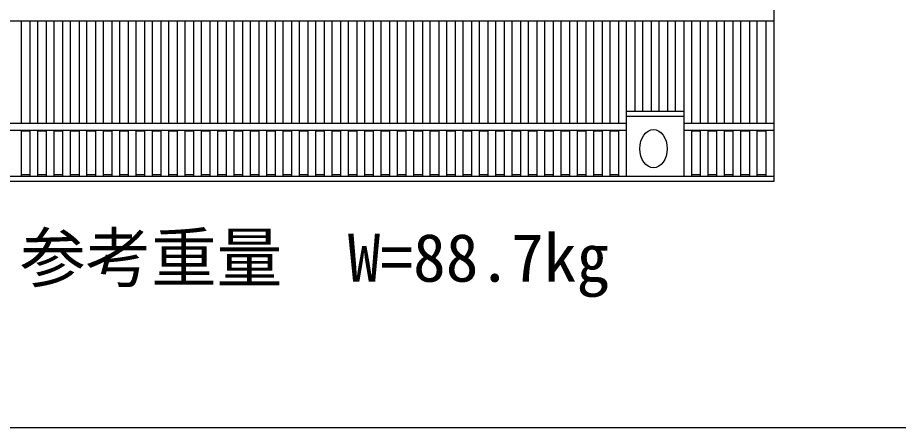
# Model space of a CAD drawing. Units: millimetres, scale not verified. Extents: x -25200 to 25200, y -8910 to 8910.
# Drawn here: x -8919 to -8113, y 883 to 1258 of the extents above; entities that cross this region are included whole.
import ezdxf
from ezdxf.enums import TextEntityAlignment as Align

# ---------------------------------------------------------------- set-up
doc = ezdxf.new("R2010")
doc.units = ezdxf.units.MM
doc.header["$LTSCALE"] = 30
for name, color, linetype, lineweight in [('0-0_DIM', 7, 'Continuous', 25), ('0-2_HATCH', 6, 'Continuous', 25), ('0-7_TXT', 7, 'Continuous', 25)]:
    doc.layers.add(name, color=color, linetype=linetype, lineweight=lineweight)
doc.styles.add('ＭＳ ゴシック', font='')
doc.styles.get('ＭＳ ゴシック').set_extended_font_data('MS Gothic')

msp = doc.modelspace()

# ---------------------------------------------------------------- linework, layer by layer
at = {"layer": '0-2_HATCH'}
for p, q in [((-8227.21, 1707.87), (-8227.21, 1107.87)), ((-9222.21, 1254.87), (-8227.21, 1254.87)), ((-8915.82, 1160.87), (-8915.82, 1254.87)), ((-8907.85, 1160.87), (-8907.85, 1254.87)), ((-8900.85, 1160.87), (-8900.85, 1254.87)), ((-8892.88, 1160.87), (-8892.88, 1254.87)), ((-8885.88, 1160.87), (-8885.88, 1254.87)), ((-8877.91, 1160.87), (-8877.91, 1254.87)), ((-8870.91, 1160.87), (-8870.91, 1254.87)), ((-8862.94, 1160.87), (-8862.94, 1254.87)), ((-8855.94, 1160.87), (-8855.94, 1254.87)), ((-8847.97, 1160.87), (-8847.97, 1254.87)), ((-8840.97, 1160.87), (-8840.97, 1254.87)), ((-8833, 1160.87), (-8833, 1254.87)), ((-8826, 1160.87), (-8826, 1254.87)), ((-8818.03, 1160.87), (-8818.03, 1254.87)), ((-8811.03, 1160.87), (-8811.03, 1254.87)), ((-8803.06, 1160.87), (-8803.06, 1254.87)), ((-8796.06, 1160.87), (-8796.06, 1254.87)), ((-8788.09, 1160.87), (-8788.09, 1254.87)), ((-8781.09, 1160.87), (-8781.09, 1254.87)), ((-8773.12, 1160.87), (-8773.12, 1254.87)), ((-8766.12, 1160.87), (-8766.12, 1254.87)), ((-8758.15, 1160.87), (-8758.15, 1254.87)), ((-8751.15, 1160.87), (-8751.15, 1254.87)), ((-8743.18, 1160.87), (-8743.18, 1254.87)), ((-8736.18, 1160.87), (-8736.18, 1254.87)), ((-8728.21, 1160.87), (-8728.21, 1254.87)), ((-8721.21, 1160.87), (-8721.21, 1254.87)), ((-8713.24, 1160.87), (-8713.24, 1254.87)), ((-8706.24, 1160.87), (-8706.24, 1254.87)), ((-8698.27, 1160.87), (-8698.27, 1254.87)), ((-8691.27, 1160.87), (-8691.27, 1254.87)), ((-8683.3, 1160.87), (-8683.3, 1254.87)), ((-8676.3, 1160.87), (-8676.3, 1254.87)), ((-8668.33, 1160.87), (-8668.33, 1254.87)), ((-8661.33, 1160.87), (-8661.33, 1254.87)), ((-8653.36, 1160.87), (-8653.36, 1254.87)), ((-8646.36, 1160.87), (-8646.36, 1254.87)), ((-8638.4, 1160.87), (-8638.4, 1254.87)), ((-8631.4, 1160.87), (-8631.4, 1254.87)), ((-8623.43, 1160.87), (-8623.43, 1254.87)), ((-8616.43, 1160.87), (-8616.43, 1254.87)), ((-8608.46, 1160.87), (-8608.46, 1254.87)), ((-8601.46, 1160.87), (-8601.46, 1254.87)), ((-8593.49, 1160.87), (-8593.49, 1254.87)), ((-8586.49, 1160.87), (-8586.49, 1254.87)), ((-8578.52, 1160.87), (-8578.52, 1254.87)), ((-8571.52, 1160.87), (-8571.52, 1254.87)), ((-8563.55, 1160.87), (-8563.55, 1254.87)), ((-8556.55, 1160.87), (-8556.55, 1254.87)), ((-8548.58, 1160.87), (-8548.58, 1254.87)), ((-8541.58, 1160.87), (-8541.58, 1254.87)), ((-8533.61, 1160.87), (-8533.61, 1254.87)), ((-8526.61, 1160.87), (-8526.61, 1254.87)), ((-8518.64, 1160.87), (-8518.64, 1254.87)), ((-8511.64, 1160.87), (-8511.64, 1254.87)), ((-8503.67, 1160.87), (-8503.67, 1254.87)), ((-8496.67, 1160.87), (-8496.67, 1254.87)), ((-8488.7, 1160.87), (-8488.7, 1254.87)), ((-8481.7, 1160.87), (-8481.7, 1254.87)), ((-8473.73, 1160.87), (-8473.73, 1254.87)), ((-8466.73, 1160.87), (-8466.73, 1254.87)), ((-8458.76, 1160.87), (-8458.76, 1254.87)), ((-8451.76, 1160.87), (-8451.76, 1254.87)), ((-8443.79, 1160.87), (-8443.79, 1254.87)), ((-8436.79, 1160.87), (-8436.79, 1254.87)), ((-8428.82, 1160.87), (-8428.82, 1254.87)), ((-8421.82, 1160.87), (-8421.82, 1254.87)), ((-8413.85, 1160.87), (-8413.85, 1254.87)), ((-8406.85, 1160.87), (-8406.85, 1254.87)), ((-8398.88, 1160.87), (-8398.88, 1254.87)), ((-8391.88, 1160.87), (-8391.88, 1254.87)), ((-8383.91, 1160.87), (-8383.91, 1254.87)), ((-8376.91, 1160.87), (-8376.91, 1254.87)), ((-8368.94, 1160.87), (-8368.94, 1254.87)), ((-8361.94, 1112.37), (-8361.94, 1254.87)), ((-8353.97, 1171.87), (-8353.97, 1254.87)), ((-8346.97, 1171.87), (-8346.97, 1254.87)), ((-8339, 1171.87), (-8339, 1254.87)), ((-8332, 1171.87), (-8332, 1254.87)), ((-8324.03, 1171.87), (-8324.03, 1254.87)), ((-8317.03, 1171.87), (-8317.03, 1254.87)), ((-8309.06, 1112.37), (-8309.06, 1254.87)), ((-8302.06, 1160.87), (-8302.06, 1254.87)), ((-8294.09, 1160.87), (-8294.09, 1254.87)), ((-8287.09, 1160.87), (-8287.09, 1254.87)), ((-8279.12, 1160.87), (-8279.12, 1254.87)), ((-8272.12, 1160.87), (-8272.12, 1254.87)), ((-8264.15, 1160.87), (-8264.15, 1254.87)), ((-8257.15, 1160.87), (-8257.15, 1254.87)), ((-8249.18, 1160.87), (-8249.18, 1254.87)), ((-8242.18, 1160.87), (-8242.18, 1254.87)), ((-8234.21, 1160.87), (-8234.21, 1254.87)), ((-8309.06, 1171.87), (-8361.94, 1171.87)), ((-8309.06, 1167.37), (-8361.94, 1167.37)), ((-8361.94, 1160.87), (-9087.49, 1160.87)), ((-9087.49, 1154.87), (-8361.94, 1154.87)), ((-8915.82, 1112.37), (-8915.82, 1154.87)), ((-8907.85, 1153.87), (-8915.82, 1153.87)), ((-8907.85, 1112.37), (-8907.85, 1154.87)), ((-8900.85, 1112.37), (-8900.85, 1154.87)), ((-8892.88, 1153.87), (-8900.85, 1153.87)), ((-8892.88, 1112.37), (-8892.88, 1154.87)), ((-8885.88, 1112.37), (-8885.88, 1154.87)), ((-8877.91, 1153.87), (-8885.88, 1153.87)), ((-8877.91, 1112.37), (-8877.91, 1154.87)), ((-8870.91, 1112.37), (-8870.91, 1154.87)), ((-8862.94, 1153.87), (-8870.91, 1153.87)), ((-8862.94, 1112.37), (-8862.94, 1154.87)), ((-8855.94, 1112.37), (-8855.94, 1154.87)), ((-8847.97, 1153.87), (-8855.94, 1153.87)), ((-8847.97, 1112.37), (-8847.97, 1154.87)), ((-8840.97, 1112.37), (-8840.97, 1154.87)), ((-8833, 1153.87), (-8840.97, 1153.87)), ((-8833, 1112.37), (-8833, 1154.87)), ((-8826, 1112.37), (-8826, 1154.87)), ((-8818.03, 1153.87), (-8826, 1153.87)), ((-8818.03, 1112.37), (-8818.03, 1154.87)), ((-8811.03, 1112.37), (-8811.03, 1154.87)), ((-8803.06, 1153.87), (-8811.03, 1153.87)), ((-8803.06, 1112.37), (-8803.06, 1154.87)), ((-8796.06, 1112.37), (-8796.06, 1154.87)), ((-8788.09, 1153.87), (-8796.06, 1153.87)), ((-8788.09, 1112.37), (-8788.09, 1154.87)), ((-8781.09, 1112.37), (-8781.09, 1154.87)), ((-8773.12, 1153.87), (-8781.09, 1153.87)), ((-8773.12, 1112.37), (-8773.12, 1154.87)), ((-8766.12, 1112.37), (-8766.12, 1154.87)), ((-8758.15, 1153.87), (-8766.12, 1153.87)), ((-8758.15, 1112.37), (-8758.15, 1154.87)), ((-8751.15, 1112.37), (-8751.15, 1154.87)), ((-8743.18, 1153.87), (-8751.15, 1153.87)), ((-8743.18, 1112.37), (-8743.18, 1154.87)), ((-8736.18, 1112.37), (-8736.18, 1154.87)), ((-8728.21, 1153.87), (-8736.18, 1153.87)), ((-8728.21, 1112.37), (-8728.21, 1154.87)), ((-8721.21, 1112.37), (-8721.21, 1154.87)), ((-8713.24, 1153.87), (-8721.21, 1153.87)), ((-8713.24, 1112.37), (-8713.24, 1154.87)), ((-8706.24, 1112.37), (-8706.24, 1154.87)), ((-8698.27, 1153.87), (-8706.24, 1153.87)), ((-8698.27, 1112.37), (-8698.27, 1154.87)), ((-8691.27, 1112.37), (-8691.27, 1154.87)), ((-8683.3, 1153.87), (-8691.27, 1153.87)), ((-8683.3, 1112.37), (-8683.3, 1154.87)), ((-8676.3, 1112.37), (-8676.3, 1154.87)), ((-8668.33, 1153.87), (-8676.3, 1153.87)), ((-8668.33, 1112.37), (-8668.33, 1154.87)), ((-8661.33, 1112.37), (-8661.33, 1154.87)), ((-8653.36, 1153.87), (-8661.33, 1153.87)), ((-8653.36, 1112.37), (-8653.36, 1154.87)), ((-8646.36, 1112.37), (-8646.36, 1154.87)), ((-8638.4, 1153.87), (-8646.36, 1153.87)), ((-8638.4, 1112.37), (-8638.4, 1154.87)), ((-8631.4, 1112.37), (-8631.4, 1154.87)), ((-8623.43, 1153.87), (-8631.4, 1153.87)), ((-8623.43, 1112.37), (-8623.43, 1154.87)), ((-8616.43, 1112.37), (-8616.43, 1154.87)), ((-8608.46, 1153.87), (-8616.43, 1153.87)), ((-8608.46, 1112.37), (-8608.46, 1154.87)), ((-8601.46, 1112.37), (-8601.46, 1154.87)), ((-8593.49, 1153.87), (-8601.46, 1153.87)), ((-8593.49, 1112.37), (-8593.49, 1154.87)), ((-8586.49, 1112.37), (-8586.49, 1154.87)), ((-8578.52, 1153.87), (-8586.49, 1153.87)), ((-8578.52, 1112.37), (-8578.52, 1154.87)), ((-8571.52, 1112.37), (-8571.52, 1154.87)), ((-8563.55, 1153.87), (-8571.52, 1153.87)), ((-8563.55, 1112.37), (-8563.55, 1154.87)), ((-8556.55, 1112.37), (-8556.55, 1154.87)), ((-8548.58, 1153.87), (-8556.55, 1153.87)), ((-8548.58, 1112.37), (-8548.58, 1154.87)), ((-8541.58, 1112.37), (-8541.58, 1154.87)), ((-8533.61, 1153.87), (-8541.58, 1153.87)), ((-8533.61, 1112.37), (-8533.61, 1154.87)), ((-8526.61, 1112.37), (-8526.61, 1154.87)), ((-8518.64, 1153.87), (-8526.61, 1153.87)), ((-8518.64, 1112.37), (-8518.64, 1154.87)), ((-8511.64, 1112.37), (-8511.64, 1154.87)), ((-8503.67, 1153.87), (-8511.64, 1153.87)), ((-8503.67, 1112.37), (-8503.67, 1154.87)), ((-8496.67, 1112.37), (-8496.67, 1154.87)), ((-8488.7, 1153.87), (-8496.67, 1153.87)), ((-8488.7, 1112.37), (-8488.7, 1154.87)), ((-8481.7, 1112.37), (-8481.7, 1154.87)), ((-8473.73, 1153.87), (-8481.7, 1153.87)), ((-8473.73, 1112.37), (-8473.73, 1154.87)), ((-8466.73, 1112.37), (-8466.73, 1154.87)), ((-8458.76, 1153.87), (-8466.73, 1153.87)), ((-8458.76, 1112.37), (-8458.76, 1154.87)), ((-8451.76, 1112.37), (-8451.76, 1154.87)), ((-8443.79, 1153.87), (-8451.76, 1153.87)), ((-8443.79, 1112.37), (-8443.79, 1154.87)), ((-8436.79, 1112.37), (-8436.79, 1154.87)), ((-8428.82, 1153.87), (-8436.79, 1153.87)), ((-8428.82, 1112.37), (-8428.82, 1154.87)), ((-8421.82, 1112.37), (-8421.82, 1154.87)), ((-8413.85, 1153.87), (-8421.82, 1153.87)), ((-8413.85, 1112.37), (-8413.85, 1154.87)), ((-8406.85, 1112.37), (-8406.85, 1154.87)), ((-8398.88, 1153.87), (-8406.85, 1153.87)), ((-8398.88, 1112.37), (-8398.88, 1154.87)), ((-8391.88, 1112.37), (-8391.88, 1154.87)), ((-8383.91, 1153.87), (-8391.88, 1153.87)), ((-8383.91, 1112.37), (-8383.91, 1154.87)), ((-8376.91, 1112.37), (-8376.91, 1154.87)), ((-8368.94, 1153.87), (-8376.91, 1153.87)), ((-8368.94, 1112.37), (-8368.94, 1154.87)), ((-8227.21, 1160.87), (-8309.06, 1160.87)), ((-8309.06, 1154.87), (-8227.21, 1154.87)), ((-8302.06, 1112.37), (-8302.06, 1154.87)), ((-8294.09, 1153.87), (-8302.06, 1153.87)), ((-8294.09, 1112.37), (-8294.09, 1154.87)), ((-8287.09, 1112.37), (-8287.09, 1154.87)), ((-8279.12, 1153.87), (-8287.09, 1153.87)), ((-8279.12, 1112.37), (-8279.12, 1154.87)), ((-8272.12, 1112.37), (-8272.12, 1154.87)), ((-8264.15, 1153.87), (-8272.12, 1153.87)), ((-8264.15, 1112.37), (-8264.15, 1154.87)), ((-8257.15, 1112.37), (-8257.15, 1154.87)), ((-8249.18, 1153.87), (-8257.15, 1153.87)), ((-8249.18, 1112.37), (-8249.18, 1154.87)), ((-8242.18, 1112.37), (-8242.18, 1154.87)), ((-8234.21, 1153.87), (-8242.18, 1153.87)), ((-8234.21, 1112.37), (-8234.21, 1154.87)), ((-8907.85, 1113.87), (-8915.82, 1113.87)), ((-8892.88, 1113.87), (-8900.85, 1113.87)), ((-8877.91, 1113.87), (-8885.88, 1113.87)), ((-8862.94, 1113.87), (-8870.91, 1113.87)), ((-8847.97, 1113.87), (-8855.94, 1113.87)), ((-8833, 1113.87), (-8840.97, 1113.87)), ((-8818.03, 1113.87), (-8826, 1113.87)), ((-8803.06, 1113.87), (-8811.03, 1113.87)), ((-8788.09, 1113.87), (-8796.06, 1113.87)), ((-8773.12, 1113.87), (-8781.09, 1113.87)), ((-8758.15, 1113.87), (-8766.12, 1113.87)), ((-8743.18, 1113.87), (-8751.15, 1113.87)), ((-8728.21, 1113.87), (-8736.18, 1113.87)), ((-8713.24, 1113.87), (-8721.21, 1113.87)), ((-8698.27, 1113.87), (-8706.24, 1113.87)), ((-8683.3, 1113.87), (-8691.27, 1113.87)), ((-8668.33, 1113.87), (-8676.3, 1113.87)), ((-8653.36, 1113.87), (-8661.33, 1113.87)), ((-8638.4, 1113.87), (-8646.36, 1113.87)), ((-8623.43, 1113.87), (-8631.4, 1113.87)), ((-8608.46, 1113.87), (-8616.43, 1113.87)), ((-8593.49, 1113.87), (-8601.46, 1113.87)), ((-8578.52, 1113.87), (-8586.49, 1113.87)), ((-8563.55, 1113.87), (-8571.52, 1113.87)), ((-8548.58, 1113.87), (-8556.55, 1113.87)), ((-8533.61, 1113.87), (-8541.58, 1113.87)), ((-8518.64, 1113.87), (-8526.61, 1113.87)), ((-8503.67, 1113.87), (-8511.64, 1113.87)), ((-8488.7, 1113.87), (-8496.67, 1113.87)), ((-8473.73, 1113.87), (-8481.7, 1113.87)), ((-8458.76, 1113.87), (-8466.73, 1113.87)), ((-8443.79, 1113.87), (-8451.76, 1113.87)), ((-8428.82, 1113.87), (-8436.79, 1113.87)), ((-8413.85, 1113.87), (-8421.82, 1113.87)), ((-8398.88, 1113.87), (-8406.85, 1113.87)), ((-8383.91, 1113.87), (-8391.88, 1113.87)), ((-8368.94, 1113.87), (-8376.91, 1113.87)), ((-8294.09, 1113.87), (-8302.06, 1113.87)), ((-8279.12, 1113.87), (-8287.09, 1113.87)), ((-8264.15, 1113.87), (-8272.12, 1113.87)), ((-8249.18, 1113.87), (-8257.15, 1113.87)), ((-8234.21, 1113.87), (-8242.18, 1113.87)), ((-8227.21, 1112.37), (-9222.21, 1112.37)), ((-8227.21, 1107.87), (-9222.21, 1107.87))]:
    msp.add_line(p, q, dxfattribs=at)
msp.add_ellipse((-8337.21, 1137.87), major_axis=(0, -17.5), ratio=0.714286, dxfattribs=at)
at = {"layer": '0-7_TXT'}
msp.add_lwpolyline([(-9562.38, 882.74), (-7762.38, 882.74), (-7762.38, 3432.74), (-9562.38, 3432.74)], close=True, dxfattribs=at)

# ---------------------------------------------------------------- texts
at = {"layer": '0-0_DIM', "style": 'ＭＳ ゴシック'}
msp.add_text('参考重量\u3000W=88.7kg', height=43.99, dxfattribs=at).set_placement((-8917.23, 1002.94), align=Align.BOTTOM_LEFT)

doc.saveas('drawing.dxf')
